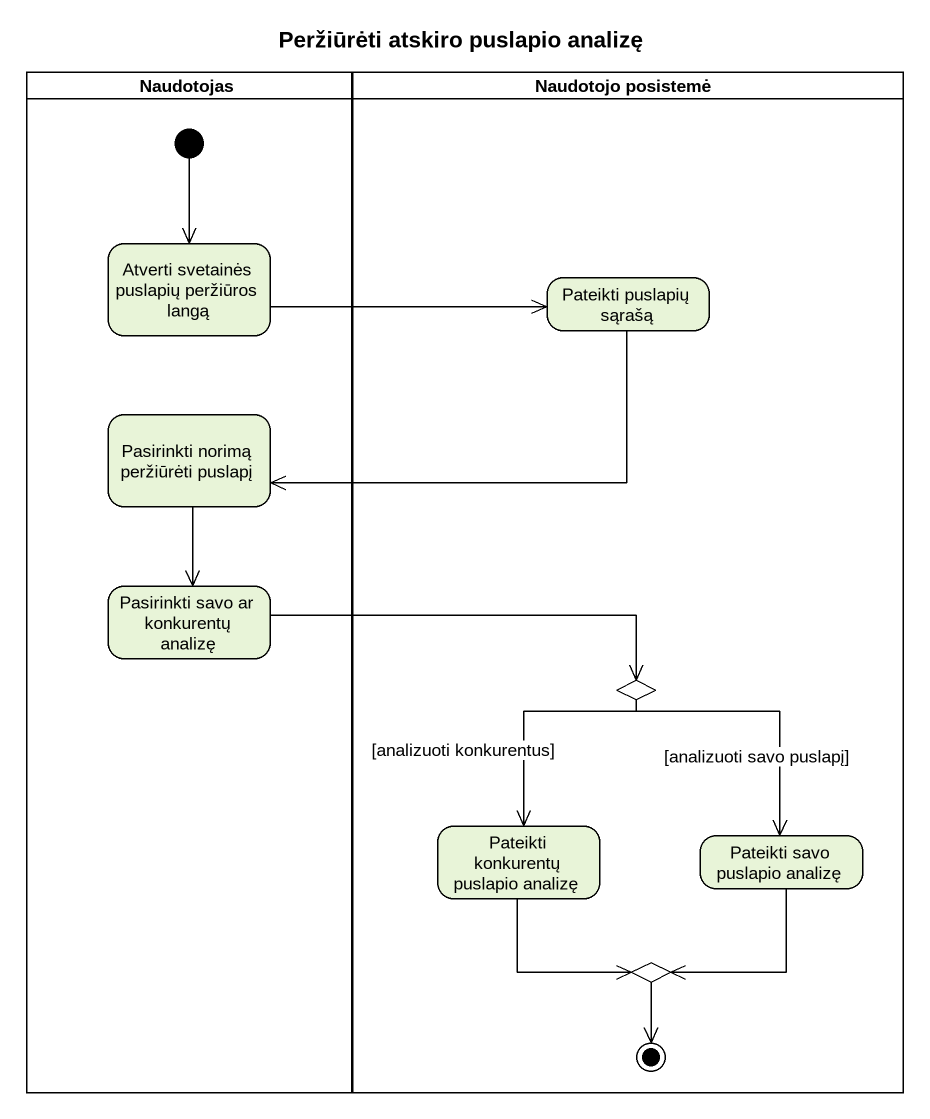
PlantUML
@startuml
title Peržiūrėti atskiro puslapio analizę
hide empty description
state Naudotojas <<partition>> {
  state "Atverti svetainės puslapių peržiūros langą" as Atverti_svetainės_puslapių
  state "Pasirinkti norimą peržiūrėti puslapį" as Pasirinkti_norimą
  state "Pasirinkti savo ar konkurentų analizę" as Pasirinkti_savo_ar
  [*] --> Atverti_svetainės_puslapių
}
state "Naudotojo posistemė" as Naudotojo_posistemė <<partition>> {
  state "Pateikti puslapių sąrašą" as Pateikti_puslapių_sąrašą
  state choice1 <<choice>>
  state "Pateikti konkurentų puslapio analizę" as Pateikti_konkurentų
  state "Pateikti savo puslapio analizę" as Pateikti_savo_puslapio
  state choice2 <<choice>>
  choice2 --> [*]
}
Atverti_svetainės_puslapių -right-> Pateikti_puslapių_sąrašą
Pateikti_puslapių_sąrašą -left-> Pasirinkti_norimą
Pasirinkti_norimą --> Pasirinkti_savo_ar
Pasirinkti_savo_ar -right-> choice1
choice1 --> Pateikti_konkurentų : [analizuoti konkurentus]
choice1 --> Pateikti_savo_puslapio : [analizuoti savo puslapį]
Pateikti_konkurentų --> choice2
Pateikti_savo_puslapio --> choice2
@enduml
